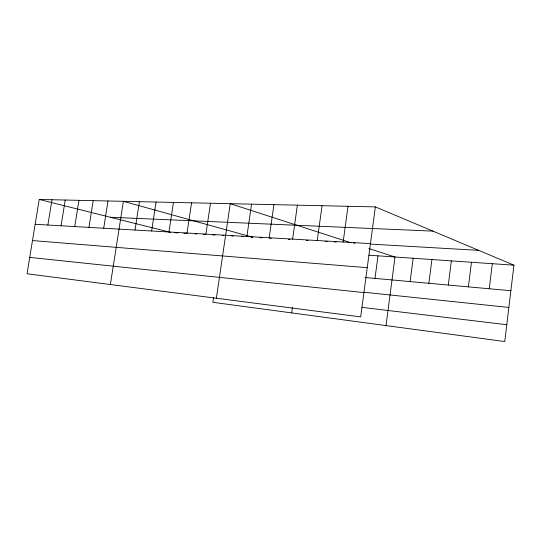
<?xml version="1.0" encoding="UTF-8"?>
<svg xmlns="http://www.w3.org/2000/svg" width="541" height="541" viewBox="0 0 541 541"><rect width="100%" height="100%" fill="white"/><g stroke="black" fill="none" stroke-linecap="round" stroke-linejoin="round"><path stroke-width="0.81" d="M375.359 206.892L360.671 316.891L27.05 273.76L39.229 199.453L375.359 206.892L513.95 265.191L504.753 341.547L212.856 302.311L213.553 297.584M489.247 288.759L492.317 263.704M468.398 286.865L471.461 262.263M448.293 285.046L451.336 260.884M428.878 283.288L431.914 259.545M410.125 281.584L413.148 258.253M386.024 325.587L395.018 257.002L368.874 248.542M374.994 278.399L377.99 255.832M343.15 242.023L348.005 206.29M317.236 240.529L322.051 205.715M292.613 239.115L297.388 205.167M291.7 312.908L292.492 307.254M269.195 237.763L273.922 204.647M246.892 236.478L251.565 204.153M216.386 298.233L230.25 203.68L350.953 242.747M205.898 234.125L210.483 203.247M187.03 233.036L191.561 202.828M168.954 231.994L173.445 202.422M151.629 231L156.072 202.036M135.007 230.04L139.395 201.671M103.703 228.241L107.997 200.975M110.384 284.532L123.389 201.313L252.748 237.249L251.119 237.154M88.94 227.389L93.194 200.643M74.739 226.571L78.945 200.332M47.872 225.029L51.99 199.737M61.059 225.786L65.218 200.028M110.317 217.259L432.949 231.122M35.158 224.292L370.457 243.592M174.621 232.718L177.975 232.914M183.839 233.252L187.078 233.441M195.166 233.908L196.782 234.003M203.457 234.388L205.127 234.49M212.559 234.916L214.987 235.058M222.27 235.484L223.893 235.578M231.406 236.011L233.076 236.113M241.347 236.586L242.977 236.681M259.477 237.641L262.006 237.79M269.54 238.223L271.183 238.317M288.394 239.318L290.01 239.413M306.409 240.366L308.086 240.461M325.526 241.475L327.177 241.57M334.595 242.003L336.225 242.097M353.395 243.092L355.058 243.186M370.896 244.106L478.697 250.361M368.921 255.21L513.95 265.191M32.487 240.569L367.244 267.673M365.107 277.506L510.873 290.72M363.978 292.228L508.858 307.444M29.735 257.388L363.917 292.593M361.956 307.362L506.782 324.722M39.229 199.453L170.462 232.319"/></g></svg>
